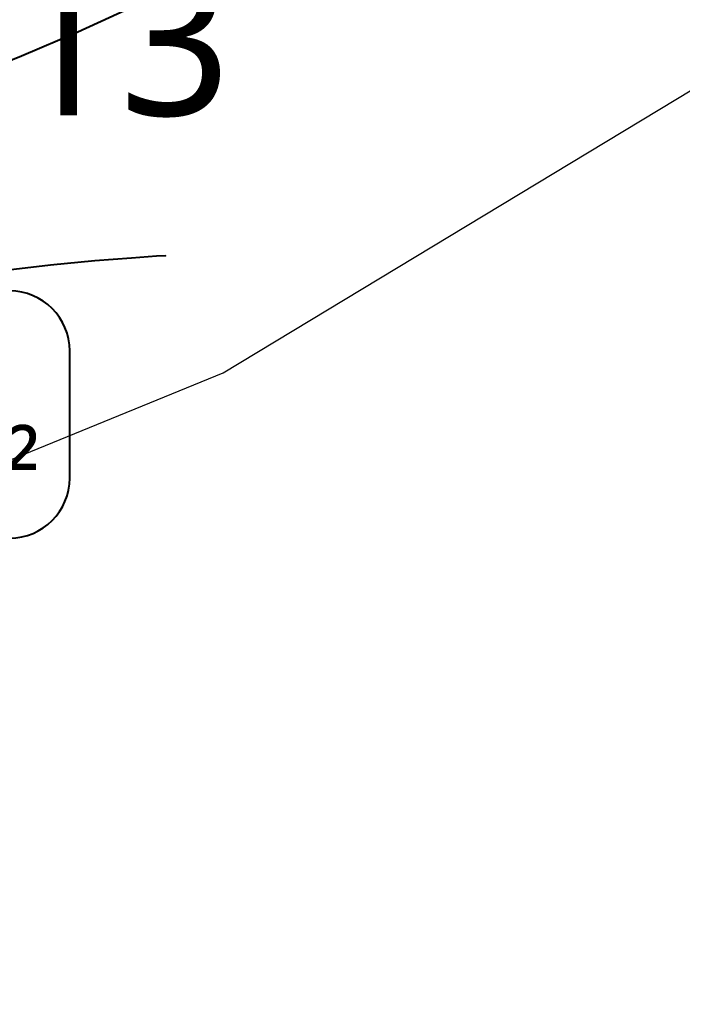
# Model space of a CAD drawing. Header units: millimetres. Extents: x 86 to 591881, y 99 to 1307229.
# Drawn here: x 590706.47 to 590717.52, y 1307008.25 to 1307024.72 of the extents above; entities that cross this region are included whole.
import ezdxf

# ---------------------------------------------------------------- set-up
doc = ezdxf.new("R2010")
doc.units = ezdxf.units.MM
for name, color, linetype in [('C-PROP-TEXT', 92, 'Continuous'), ('C-TOPO-MAJR', 9, 'Continuous'), ('C-TOPO-MINR', 8, 'Continuous'), ('Perimetro', 7, 'Continuous'), ('Plano', 7, 'Continuous')]:
    doc.layers.add(name, color=color, linetype=linetype)
doc.styles.add('ST - ETIQUETAS', font='', dxfattribs={"height": 2.5})
doc.styles.get('ST - ETIQUETAS').set_extended_font_data('Roboto Thin')

msp = doc.modelspace()

# ---------------------------------------------------------------- linework, layer by layer
at = {"layer": 'C-PROP-TEXT', "color": 1, "linetype": 'Continuous', "lineweight": -3}
msp.add_line((590707.305, 1307017.076), (590707.305, 1307019.196), dxfattribs=at)
for centre, start, end in [((590706.305, 1307019.196), 0, 90), ((590706.305, 1307017.076), 270, 0)]:
    msp.add_arc(centre, 1, start, end, dxfattribs=at)
at = {"layer": 'C-TOPO-MAJR', "color": 40, "linetype": 'Continuous', "lineweight": -3, "elevation": 456}
msp.add_lwpolyline([(590708.902, 1307020.782), (590708.902, 1307020.782), (590708.904, 1307020.783), (590708.905, 1307020.784), (590708.752, 1307020.774), (590708.337, 1307020.745), (590707.726, 1307020.696), (590706.987, 1307020.625), (590706.186, 1307020.533)], dxfattribs=at)
at = {"layer": 'C-TOPO-MINR', "color": 44, "linetype": 'Continuous', "lineweight": -3, "elevation": 456.25}
msp.add_lwpolyline([(590684.309, 1307016.51), (590685.594, 1307016.889), (590686.888, 1307017.274), (590688.189, 1307017.667), (590689.496, 1307018.069), (590690.81, 1307018.482), (590692.13, 1307018.907), (590693.455, 1307019.347), (590694.805, 1307019.805), (590696.19, 1307020.282), (590697.594, 1307020.773), (590698.998, 1307021.271), (590700.387, 1307021.771), (590701.743, 1307022.269), (590703.05, 1307022.758), (590704.29, 1307023.232), (590705.447, 1307023.688), (590706.503, 1307024.118), (590707.441, 1307024.518), (590708.488, 1307024.993)], dxfattribs=at)
at = {"layer": 'Plano', "lineweight": 13}
msp.add_lwpolyline([(590642.028, 1306927.436), (590636.665, 1306941.632), (590630.661, 1306958.142), (590625.345, 1306974.048), (590625.215, 1306979.258), (590626.068, 1306983.579), (590635.319, 1306991.724), (590646.78, 1306996.344), (590661.644, 1307001.684), (590680.943, 1307008.218), (590694.311, 1307012.474), (590709.866, 1307018.831), (590728.44, 1307030.05), (590743.795, 1307038.723), (590765.154, 1307052.151), (590782.338, 1307062.911), (590800.634, 1307074.656)], dxfattribs=at)

# ---------------------------------------------------------------- texts
at = {"layer": 'C-PROP-TEXT', "color": 1, "linetype": 'Continuous', "lineweight": -3, "insert": (590694.512, 1307018.136), "char_height": 1.25, "attachment_point": 4, "style": 'ST - ETIQUETAS'}
msp.add_mtext('{\\fRoboto Thin|b1|i0|c0|p2;\\C3;AREA VERDE : 1\\C2;\\PArea: }279.33 m²', dxfattribs=at)
at = {"layer": 'Perimetro', "color": 3, "style": 'ST - ETIQUETAS'}
msp.add_text('13', height=2.5, dxfattribs=at).set_placement((590706.272, 1307023.122))

doc.saveas('drawing.dxf')
